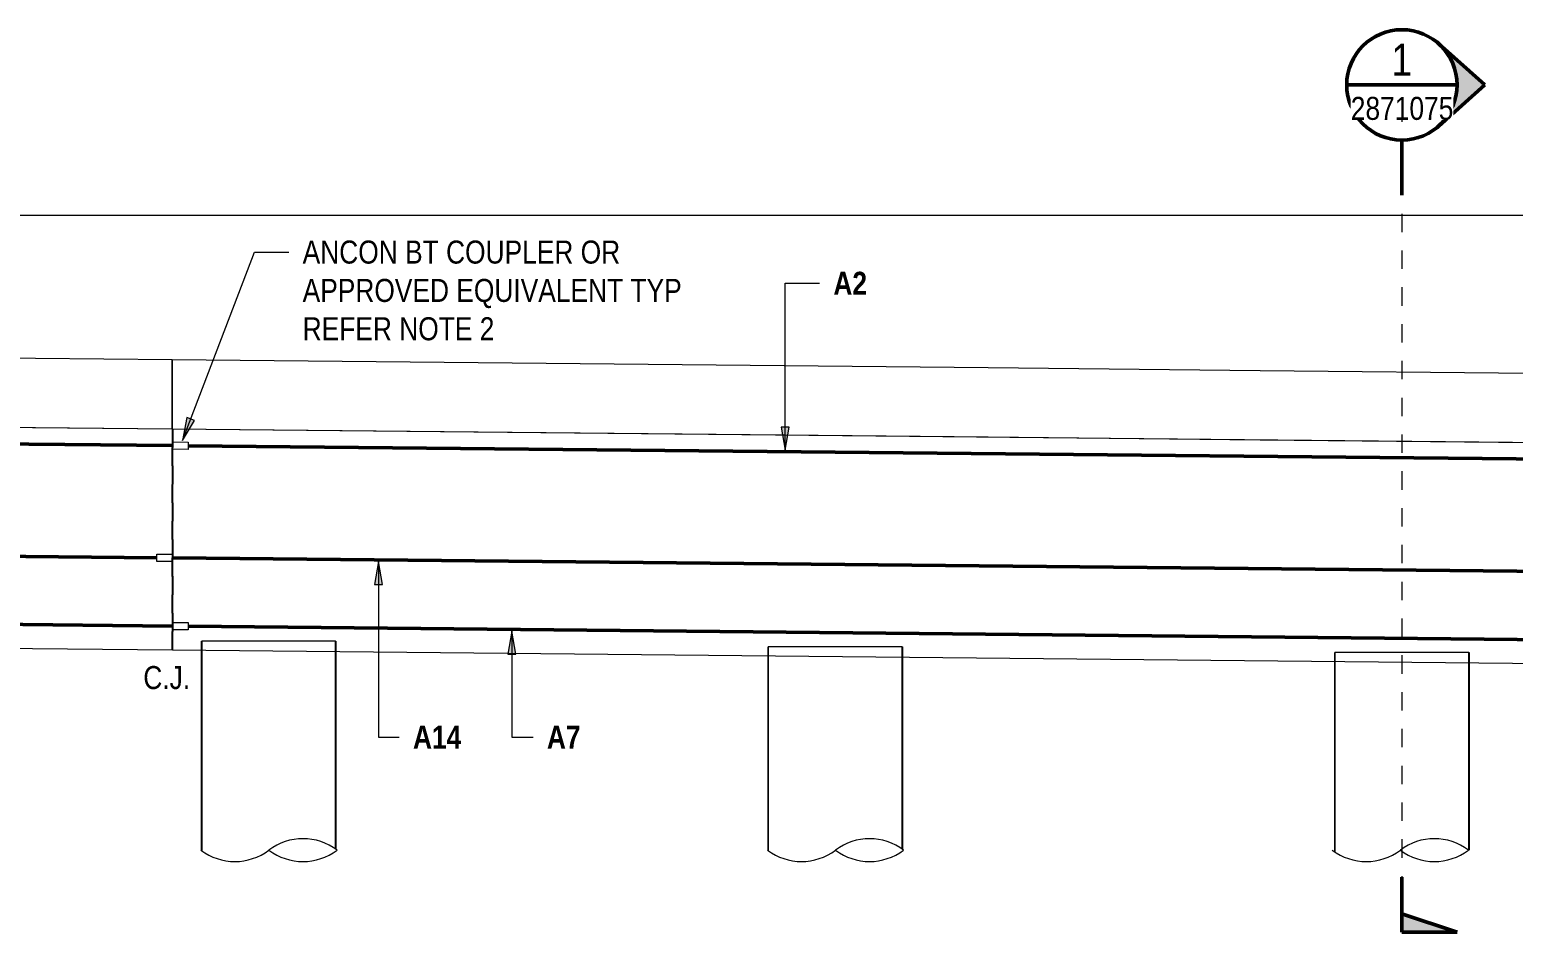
# Model space of a CAD drawing. Header units: metres. Extents: x 1652 to 1749, y -583 to 22.
# Drawn here: x 1718.48 to 1726.55, y 16.23 to 21.14 of the extents above; entities that cross this region are included whole.
import ezdxf

# ---------------------------------------------------------------- set-up
doc = ezdxf.new("R2010")
doc.units = ezdxf.units.M
doc.linetypes.add('Dot_Section Line', pattern=[0.02, 0, -0.02])
doc.linetypes.add('JacobsDash', pattern=[0.0045, 0.003, -0.0015])
for name, color, linetype, lineweight in [('BRIDGE-ABUTMENT-CONC', 7, 'Continuous', 50), ('D-BDGE', 7, 'Continuous', 13), ('D-BDGE-18-SOLID', 7, 'Continuous', 9), ('D-BDGE-FLOOR', 7, 'Continuous', 50), ('D-BDGE-FLOOR-PAT', 7, 'Continuous', 50), ('D-BDGE-FNDN-LINES-18-HID', 7, 'JacobsDash', 18), ('D-BDGE-FNDN-PILE-CONC', 7, 'Continuous', 50), ('D-BDGE-LINE', 7, 'Continuous', 9), ('D-ENHA-ANNO-TEXT', 7, 'Continuous', 9), ('D-ENHA-TEXT', 7, 'Continuous', 9)]:
    doc.layers.add(name, color=color, linetype=linetype, lineweight=lineweight)
doc.styles.add('Arial Narrow', font='ARIALN.TTF', dxfattribs={"height": 0.125})
doc.styles.add('Arial Narrow_1', font='ARIALN.TTF', dxfattribs={"height": 0.175})
doc.styles.add('Arial Narrow_B', font='ARIALNB.TTF', dxfattribs={"height": 0.125})

# ---------------------------------------------------------------- blocks, each defined once
blk = doc.blocks.new('01_SFO_FRP_Pile_CastInPlace_CS - CAST-IN-PLACE PILE - 0750-V4-DRG-1075 - ABUTMENT A ELEVATION REINFORCEMENT')
at = {"layer": 'D-BDGE-FNDN-LINES-18-HID'}
for p, q in [((1682.6953, 17.7034), (1682.6953, 17.7527)), ((1682.6953, 17.7527), (1682.6959, 17.7527)), ((1683.4248, 17.7527), (1683.4254, 17.7527)), ((1683.4254, 17.7527), (1683.4254, 17.6961))]:
    blk.add_line(p, q, dxfattribs=at)
at = {"layer": 'D-BDGE-FNDN-PILE-CONC', "lineweight": 18}
for p, q in [((1683.4248, 17.7527), (1682.6959, 17.7527)), ((1682.6959, 17.7527), (1682.6959, 16.6692)), ((1683.4248, 16.678), (1683.4248, 17.7527)), ((1682.6953, 16.6697), (1682.6953, 17.7033)), ((1683.4254, 17.6961), (1683.4254, 16.678))]:
    blk.add_line(p, q, dxfattribs=at)
blk = doc.blocks.new('01_SFO_FRP_Pile_CastInPlace_CS - CAST-IN-PLACE PILE - 0750-V5-DRG-1075 - ABUTMENT A ELEVATION REINFORCEMENT')
at = {"layer": 'D-BDGE-FNDN-LINES-18-HID'}
for p, q in [((1679.6153, 17.7339), (1679.6153, 17.7837)), ((1679.6153, 17.7837), (1679.6159, 17.7837)), ((1680.3444, 17.7837), (1680.3451, 17.7837)), ((1680.3451, 17.7837), (1680.3451, 17.7266))]:
    blk.add_line(p, q, dxfattribs=at)
at = {"layer": 'D-BDGE-FNDN-PILE-CONC', "lineweight": 18}
for p, q in [((1680.3444, 17.7837), (1679.6159, 17.7837)), ((1679.6159, 17.7837), (1679.6159, 16.6753)), ((1680.3444, 16.6824), (1680.3444, 17.7837)), ((1679.6153, 16.6757), (1679.6153, 17.7338)), ((1680.3451, 17.7266), (1680.3451, 16.682))]:
    blk.add_line(p, q, dxfattribs=at)
blk = doc.blocks.new('01_SFO_FRP_Pile_CastInPlace_CS - CAST-IN-PLACE PILE - 0750-V6-DRG-1075 - ABUTMENT A ELEVATION REINFORCEMENT')
at = {"layer": 'D-BDGE-FNDN-LINES-18-HID'}
for p, q in [((1676.5354, 17.7644), (1676.5354, 17.8144)), ((1676.5354, 17.8144), (1676.5361, 17.8144)), ((1677.2643, 17.8144), (1677.265, 17.8144)), ((1677.265, 17.8144), (1677.265, 17.7572))]:
    blk.add_line(p, q, dxfattribs=at)
at = {"layer": 'D-BDGE-FNDN-PILE-CONC', "lineweight": 18}
for p, q in [((1676.5354, 16.6756), (1676.5354, 17.7644)), ((1677.2643, 17.8144), (1676.5361, 17.8144)), ((1676.5361, 17.8144), (1676.5361, 16.6752)), ((1677.2643, 16.6825), (1677.2643, 17.8144)), ((1677.265, 17.7571), (1677.265, 16.6821))]:
    blk.add_line(p, q, dxfattribs=at)
blk = doc.blocks.new('CS_DET_Pile-Column_BreakLine - CS_Tubular BreakLine-5900672-DRG-1075 - ABUTMENT A ELEVATION REINFORCEMENT')
at = {"layer": 'D-BDGE-LINE', "lineweight": 18}
for centre, start, end in [((1654.6974, 16.4329), 52.95733, 127.04267), ((1654.3274, 16.9232), 232.95733, 307.04267), ((1654.6974, 16.9232), 232.95733, 307.04267)]:
    blk.add_arc(centre, 0.3071, start, end, dxfattribs=at)
blk = doc.blocks.new('T2DExtentArrowReinf_v1 - Extent-6945294-DRG-1075 - ABUTMENT A ELEVATION REINFORCEMENT')
at = {"layer": 'D-BDGE-LINE'}
blk.add_line((1658.0475, 20.1294), (1686.459, 20.1294), dxfattribs=at)
blk = doc.blocks.new('Section - sectionTail-4870194-DRG-1075 - ABUTMENT A ELEVATION REINFORCEMENT')
at = {"layer": 'D-ENHA-ANNO-TEXT'}
blk.add_hatch(color=256, dxfattribs=at).paths.add_polyline_path([(1683.3603, 16.2313), (1683.0603, 16.3313), (1683.0603, 16.2313)])
at = {"layer": 'D-ENHA-ANNO-TEXT', "lineweight": 50}
for p, q in [((1683.0603, 16.2313), (1683.0603, 16.5313)), ((1683.0603, 16.2313), (1683.0603, 16.3313)), ((1683.0603, 16.3313), (1683.3603, 16.2313)), ((1683.3603, 16.2313), (1683.0603, 16.2313))]:
    blk.add_line(p, q, dxfattribs=at)
blk = doc.blocks.new('Section - SectionHead-4898858-DRG-1075 - ABUTMENT A ELEVATION REINFORCEMENT')
at = {"layer": 'D-ENHA-ANNO-TEXT'}
h = blk.add_hatch(color=256, dxfattribs=at)
edge = h.paths.add_edge_path()
edge.add_line((1683.5103, 20.8369), (1683.2605, 20.6133))
edge.add_arc((1683.0603, 20.8369), 0.3, 311.82771, 408.17229)
edge.add_line((1683.2605, 21.0606), (1683.5103, 20.8369))
at = {"layer": 'D-ENHA-ANNO-TEXT', "lineweight": 50}
for p, q in [((1683.5103, 20.8369), (1683.2605, 21.0606)), ((1683.2605, 20.6133), (1683.5103, 20.8369)), ((1683.0603, 20.5369), (1683.0603, 20.2369))]:
    blk.add_line(p, q, dxfattribs=at)
for start, end in [(90, 270), (270, 90)]:
    blk.add_arc((1683.0603, 20.8369), 0.3, start, end, dxfattribs=at)

msp = doc.modelspace()

# ---------------------------------------------------------------- hatches: boundary and pattern name
at = {"layer": 'D-BDGE-FLOOR-PAT', "true_color": 0xe1e1e1}
for points in [[(1718.5144, 18.9753), (1718.5112, 18.9753), (1718.5112, 18.9753)], [(1719.255, 18.9679), (1719.255, 18.9679), (1718.5144, 18.9753)]]:
    msp.add_hatch(color=254, dxfattribs=at).paths.add_polyline_path(points)
at = {"layer": 'D-ENHA-TEXT'}
for points in [[(1719.3103, 18.9049), (1719.3756, 19.0137), (1719.3344, 19.0295)], [(1722.5871, 18.8524), (1722.6091, 18.9774), (1722.565, 18.9774)], [(1720.3764, 18.2466), (1720.3543, 18.1216), (1720.3984, 18.1216)], [(1721.1017, 17.8679), (1721.0797, 17.7429), (1721.1237, 17.7429)]]:
    msp.add_hatch(color=256, dxfattribs=at).paths.add_polyline_path(points)

# ---------------------------------------------------------------- linework, layer by layer
at = {"layer": 'BRIDGE-ABUTMENT-CONC', "lineweight": 9}
for p, q in [((1719.2566, 18.9659), (1708.7937, 19.07)), ((1732.5638, 18.8341), (1719.2566, 18.966)), ((1708.7938, 17.8699), (1719.2566, 17.7658)), ((1719.2566, 17.7659), (1732.5639, 17.634))]:
    msp.add_line(p, q, dxfattribs=at)
at = {"layer": 'D-BDGE', "linetype": 'JacobsDash', "lineweight": 25}
for p, q in [((1719.2566, 18.966), (1719.2566, 17.7659)), ((1719.2566, 17.7658), (1719.2566, 18.9659))]:
    msp.add_line(p, q, dxfattribs=at)
at = {"layer": 'D-BDGE', "lineweight": 50}
for p, q in [((1714.8266, 18.9202), (1719.2566, 18.8763)), ((1719.3416, 18.8755), (1730.9066, 18.7608)), ((1719.1716, 18.2671), (1713.2766, 18.3258)), ((1719.2566, 18.2663), (1729.3566, 18.1662)), ((1719.2566, 17.8959), (1714.8266, 17.9399)), ((1730.9066, 17.7804), (1719.3416, 17.895))]:
    msp.add_line(p, q, dxfattribs=at)
at = {"layer": 'D-BDGE'}
for p, q in [((1719.2564, 18.8563), (1719.2568, 18.8963)), ((1719.2568, 18.8963), (1719.3418, 18.8955)), ((1719.3418, 18.8955), (1719.3414, 18.8555)), ((1719.3414, 18.8555), (1719.2564, 18.8563)), ((1719.1714, 18.2471), (1719.1718, 18.2871)), ((1719.2564, 18.2463), (1719.1714, 18.2471)), ((1719.1718, 18.2871), (1719.2568, 18.2863)), ((1719.2568, 18.2863), (1719.2564, 18.2463)), ((1719.2564, 17.8759), (1719.2568, 17.9159)), ((1719.2568, 17.9159), (1719.3418, 17.915)), ((1719.3418, 17.915), (1719.3414, 17.875)), ((1719.3414, 17.875), (1719.2564, 17.8759))]:
    msp.add_line(p, q, dxfattribs=at)
at = {"layer": 'D-BDGE-18-SOLID'}
msp.add_line((1732.5721, 18.834), (1719.2567, 18.966), dxfattribs=at)
msp.add_line((1732.5721, 18.834), (1719.2567, 18.966), dxfattribs=at)
at = {"layer": 'D-BDGE-FLOOR', "color": 252, "lineweight": 9, "true_color": 0x888888}
for p, q in [((1718.5112, 19.3503), (1708.7949, 19.4469)), ((1719.255, 19.3429), (1718.5112, 19.3503)), ((1719.255, 19.3429), (1719.255, 18.9679)), ((1719.255, 18.9679), (1719.255, 19.3429)), ((1708.7949, 19.0719), (1718.5112, 18.9753)), ((1718.5112, 18.9753), (1719.255, 18.9679)), ((1719.255, 18.9679), (1719.255, 18.9679)), ((1719.255, 18.9679), (1719.255, 18.9679))]:
    msp.add_line(p, q, dxfattribs=at)
at = {"layer": 'D-BDGE-FLOOR', "color": 252, "lineweight": 9, "true_color": 0x888888, "flags": 128}
for points in [[(1732.5638, 19.2095), (1731.085, 19.2244), (1729.6063, 19.2392), (1728.1275, 19.254), (1726.6488, 19.2688), (1725.17, 19.2836), (1723.6913, 19.2985), (1722.2125, 19.3133), (1720.7338, 19.3281), (1719.255, 19.3429)], [(1719.255, 18.9679), (1720.7338, 18.9531), (1722.2125, 18.9383), (1723.6913, 18.9235), (1725.17, 18.9086), (1726.6488, 18.8938), (1728.1275, 18.879), (1729.6063, 18.8642), (1731.085, 18.8494), (1732.5638, 18.8345)]]:
    msp.add_lwpolyline(points, dxfattribs=at)
at = {"layer": 'D-ENHA-ANNO-TEXT', "lineweight": 50}
msp.add_line((1725.6397, 20.8369), (1726.2397, 20.8369), dxfattribs=at)
at = {"layer": 'D-ENHA-ANNO-TEXT', "color": 7, "linetype": 'Dot_Section Line', "true_color": 0xffffff}
msp.add_line((1725.9397, 20.7369), (1725.9397, 16.5313), dxfattribs=at)
at = {"layer": 'D-ENHA-TEXT'}
for p, q in [((1719.3103, 18.9049), (1719.702, 19.9283)), ((1719.702, 19.9283), (1719.8892, 19.9283)), ((1722.5871, 19.7587), (1722.7742, 19.7587)), ((1722.5871, 18.8524), (1722.5871, 19.7587)), ((1719.3344, 19.0295), (1719.3103, 18.9049)), ((1719.3103, 18.9049), (1719.3756, 19.0137)), ((1719.3756, 19.0137), (1719.3344, 19.0295)), ((1722.6091, 18.9774), (1722.565, 18.9774)), ((1722.565, 18.9774), (1722.5871, 18.8524)), ((1722.5871, 18.8524), (1722.6091, 18.9774)), ((1720.3764, 18.2466), (1720.3543, 18.1216)), ((1720.3984, 18.1216), (1720.3764, 18.2466)), ((1720.3764, 18.2466), (1720.3764, 17.2922)), ((1720.3543, 18.1216), (1720.3984, 18.1216)), ((1721.1017, 17.8679), (1721.0797, 17.7429)), ((1721.1237, 17.7429), (1721.1017, 17.8679)), ((1721.1017, 17.8679), (1721.1017, 17.2922)), ((1721.0797, 17.7429), (1721.1237, 17.7429)), ((1720.3764, 17.2922), (1720.489, 17.2922)), ((1721.1017, 17.2922), (1721.2169, 17.2922))]:
    msp.add_line(p, q, dxfattribs=at)

# ---------------------------------------------------------------- block references
at = {"layer": 'D-BDGE-FNDN-LINES-18-HID'}
for name in ['01_SFO_FRP_Pile_CastInPlace_CS - CAST-IN-PLACE PILE - 0750-V6-DRG-1075 - ABUTMENT A ELEVATION REINFORCEMENT', '01_SFO_FRP_Pile_CastInPlace_CS - CAST-IN-PLACE PILE - 0750-V5-DRG-1075 - ABUTMENT A ELEVATION REINFORCEMENT', '01_SFO_FRP_Pile_CastInPlace_CS - CAST-IN-PLACE PILE - 0750-V4-DRG-1075 - ABUTMENT A ELEVATION REINFORCEMENT']:
    msp.add_blockref(name, (42.8793, 0), dxfattribs=at)
at = {"layer": 'D-BDGE-LINE'}
for name, p in [('T2DExtentArrowReinf_v1 - Extent-6945294-DRG-1075 - ABUTMENT A ELEVATION REINFORCEMENT', (42.8793, 0)), ('CS_DET_Pile-Column_BreakLine - CS_Tubular BreakLine-5900672-DRG-1075 - ABUTMENT A ELEVATION REINFORCEMENT', (65.2686, 0)), ('CS_DET_Pile-Column_BreakLine - CS_Tubular BreakLine-5900672-DRG-1075 - ABUTMENT A ELEVATION REINFORCEMENT', (68.3485, 0)), ('CS_DET_Pile-Column_BreakLine - CS_Tubular BreakLine-5900672-DRG-1075 - ABUTMENT A ELEVATION REINFORCEMENT', (71.4187, 0))]:
    msp.add_blockref(name, p, dxfattribs=at)
at = {"layer": 'D-ENHA-ANNO-TEXT', "lineweight": 50}
for name in ['Section - SectionHead-4898858-DRG-1075 - ABUTMENT A ELEVATION REINFORCEMENT', 'Section - sectionTail-4870194-DRG-1075 - ABUTMENT A ELEVATION REINFORCEMENT']:
    msp.add_blockref(name, (42.8793, 0), dxfattribs=at)

# ---------------------------------------------------------------- texts
at = {"layer": 'D-ENHA-TEXT', "char_height": 0.125, "attachment_point": 1, "style": 'Arial Narrow_B', "bg_fill": 3, "box_fill_scale": 1, "bg_fill_color": 256, "bg_fill_transparency": 0}
for s, insert in [('A14', (1720.564, 17.3547)), ('A7', (1721.2919, 17.3547))]:
    msp.add_mtext(s, dxfattribs=dict(at, insert=insert))

# ---------------------------------------------------------------- next in the draw order: texts
at = {"layer": 'D-ENHA-ANNO-TEXT', "insert": (1725.8834, 21.0618), "char_height": 0.175, "attachment_point": 1, "style": 'Arial Narrow_1', "bg_fill": 3, "box_fill_scale": 1, "bg_fill_color": 256, "bg_fill_transparency": 0}
msp.add_mtext('1', dxfattribs=at)
at = {"layer": 'D-ENHA-ANNO-TEXT', "insert": (1725.6619, 20.7718), "char_height": 0.125, "attachment_point": 1, "style": 'Arial Narrow', "bg_fill": 3, "box_fill_scale": 1, "bg_fill_color": 256, "bg_fill_true_color": 13158600, "bg_fill_transparency": 0}
msp.add_mtext('2871075', dxfattribs=at)
at = {"layer": 'D-ENHA-TEXT', "char_height": 0.125, "attachment_point": 1, "bg_fill": 3, "box_fill_scale": 1, "bg_fill_color": 256, "bg_fill_transparency": 0}
for s, insert, style in [('ANCON BT COUPLER OR ', (1719.9642, 19.9908), 'Arial Narrow'), ('APPROVED EQUIVALENT TYP ', (1719.9642, 19.7824), 'Arial Narrow'), ('A2', (1722.8492, 19.8212), 'Arial Narrow_B'), ('REFER NOTE 2', (1719.9642, 19.574), 'Arial Narrow'), ('C.J.', (1719.0981, 17.6783), 'Arial Narrow')]:
    msp.add_mtext(s, dxfattribs=dict(at, insert=insert, style=style))

doc.saveas('drawing.dxf')
